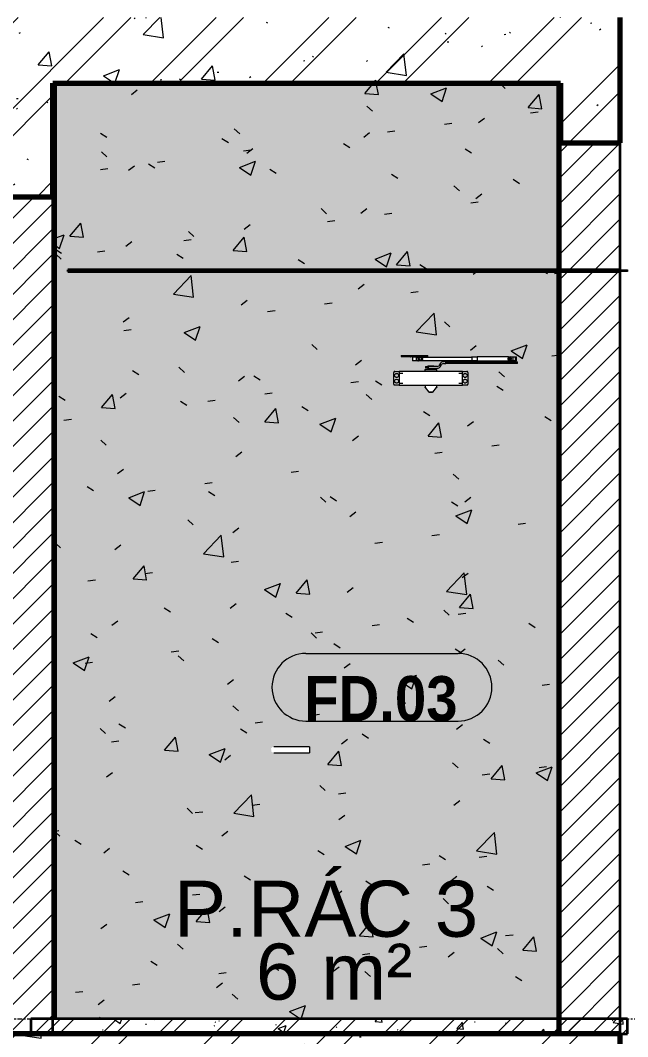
# Model space of a CAD drawing. Header units: millimetres. Extents: x -54951 to -22308, y -6558 to 34550.
# Drawn here: x -53470 to -51437, y 8940 to 12340 of the extents above; entities that cross this region are included whole.
import ezdxf

# ---------------------------------------------------------------- set-up
doc = ezdxf.new("R2010")
doc.units = ezdxf.units.MM
doc.linetypes.add('Centre', pattern=[31.75, 6.35, -4.7625, 15.875, -4.7625])
for name, color, linetype, lineweight in [('A-AREA-IDEN', 2, 'Continuous', 9), ('A-CLNG', 13, 'Continuous', 18), ('A-CLNG-2', 7, 'Continuous', 35), ('A-CLNG-PATT', 13, 'Continuous', 18), ('A-DETL-GENF-1', 9, 'Continuous', 18), ('A-DETL-WIDE', 214, 'Continuous', 70), ('A-DOOR', 31, 'Continuous', 18), ('A-DOOR-IDEN', 31, 'Continuous', 9), ('A-FLOR-FNSH-1', 7, 'Continuous', 35), ('A-FLOR-LEVL-2', 51, 'Centre', 9), ('A-FLOR-PATT-3', 8, 'Continuous', 18), ('A-WALL-1', 7, 'Continuous', 35), ('A-WALL-PATT', 111, 'Continuous', 18)]:
    doc.layers.add(name, color=color, linetype=linetype, lineweight=lineweight)
doc.styles.add('Arial', font='arial.ttf', dxfattribs={"height": 187.5})
doc.styles.add('Arial_B', font='arialbd.ttf', dxfattribs={"width": 0.9, "height": 150})
pattern_1 = [(45, (-48685.12, 15725), (-42.4264, 42.4264), [])]
pattern_2 = [(45, (-48685.12, 15725), (-39.77476, 39.77476), [])]
pattern_3 = [(50, (-48685.1, 15725), (546.553, -47.817), [57.15, -628.65]), (355, (-48685.1, 15725), (-105.73, 573.17), [45.72, -502.92]), (100.451, (-48639.57, 15721), (440.828, 525.35), [48.57, -534.27]), (46.184, (-48685.1, 15877.4), (813.237, -126.13), [85.725, -942.975]), (96.636, (-48617.35, 15866.9), (712.21, 742.28), [72.855, -801.405]), (351.184, (-48685.1, 15877.4), (712.215, 742.28), [68.58, -754.38]), (21, (-48608.9, 15839.3), (454.843, -306.796), [57.15, -628.65]), (326, (-48608.9, 15839.3), (185.406, 552.564), [45.72, -502.92]), (71.451, (-48571, 15813.73), (640.25, 245.764), [48.57, -534.27]), (37.5, (-48685.12, 15725), (9.2664, 253.665), [5.029, -491.795, 5.029, -505.511, -504.825]), (37.5, (-48685.12, 15725), (9.2664, 253.665), [-1007.364, 5.029, -499.796]), (7.5, (-48685.12, 15725), (200.4594, 300.541), [5.029, -286.055, 5.029, -480.365, -192.405]), (7.5, (-48685.12, 15725), (200.4594, 300.541), [-776.478, 5.029, -187.376]), (327.5, (-48855.04, 15725), (406.773, -17.1864), [5.029, -185.471, 5.029, -589.331, -788.67]), (327.5, (-48855.04, 15725), (406.773, -17.1864), [-784.86, 5.03, -783.64]), (317.5, (-48931.24, 15725), (444.388, 76.28), [5.029, -242.621, 5.029, -389.687, -560.07]), (317.5, (-48931.24, 15725), (444.388, 76.28), [-642.366, 5.03, -555.04]), (45, (-48685.12, 15725), (-188.585, 188.585), []), (45, (-48685.12, 16010.75), (-188.585, 188.585), [])]

# ---------------------------------------------------------------- blocks, each defined once
blk = doc.blocks.new('FD_02 - FD_03 - FD_03-KY THUAT-900x2200mm-V4-TKCS_THANG MÁY TM3 - MẶT CẮT')
at = {"layer": 'A-DOOR'}
for p, q in [((-52156.8, 11220.3), (-52156.8, 11218.5)), ((-52150.8, 11220.3), (-52150.8, 11220.3)), ((-52150.8, 11220.3), (-52150.8, 11220.3)), ((-52144.8, 11218.5), (-52144.8, 11220.3)), ((-52195.8, 11218.5), (-52195.8, 11215.5)), ((-52195.8, 11218.5), (-52195.3, 11218.5)), ((-52195.8, 11215.5), (-52195.3, 11215.5)), ((-52195.3, 11218.5), (-52176.1, 11218.5)), ((-52195.3, 11215.5), (-52176.1, 11215.5)), ((-52176.1, 11218.5), (-52175.8, 11218.5)), ((-52176.1, 11215.5), (-52175.8, 11215.5)), ((-52175.7, 11218.5), (-52170.5, 11218.5)), ((-52175.7, 11215.5), (-52170.5, 11215.5)), ((-52170.5, 11218.5), (-52169.4, 11218.5)), ((-52170.5, 11215.5), (-52169.4, 11215.5)), ((-52169.4, 11218.5), (-52152.9, 11218.5)), ((-52169.4, 11215.5), (-52152.9, 11215.5)), ((-52165.8, 11215.5), (-52165.8, 11214.5)), ((-52163.8, 11214.5), (-52165.8, 11214.5)), ((-52165.8, 11214.5), (-52163.8, 11214.5)), ((-52157, 11214.5), (-52163.8, 11214.5)), ((-52157.3, 11214.5), (-52157.3, 11200.5)), ((-52157.2, 11214.5), (-52157, 11214.5)), ((-52157, 11200.5), (-52157.3, 11200.5)), ((-52157, 11214.5), (-52145.5, 11214.5)), ((-52145.5, 11200.5), (-52157, 11200.5)), ((-52155.8, 11215.5), (-52155.8, 11214.5)), ((-52152.9, 11218.5), (-52148.6, 11218.5)), ((-52152.9, 11215.5), (-52148.6, 11215.5)), ((-52148.6, 11218.5), (-52132.1, 11218.5)), ((-52148.6, 11215.5), (-52132.1, 11215.5)), ((-52145.8, 11214.5), (-52145.8, 11215.5)), ((-52145.5, 11214.5), (-52139.8, 11214.5)), ((-52145.5, 11214.5), (-52145.5, 11200.5)), ((-52139.8, 11200.5), (-52145.5, 11200.5)), ((-51958.8, 11212.5), (-52145.2, 11212.5)), ((-52145.2, 11202.5), (-51958.8, 11202.5)), ((-52144.3, 11200.5), (-52144.3, 11214.5)), ((-52137.8, 11214.5), (-52139.8, 11214.5)), ((-52135.8, 11214.5), (-52137.8, 11214.5)), ((-52137.8, 11214.5), (-52135.8, 11214.5)), ((-52135.8, 11214.5), (-52135.8, 11215.5)), ((-52133.6, 11211.5), (-52126.7, 11211.5)), ((-52126.7, 11203.5), (-52133.6, 11203.5)), ((-52132.1, 11218.5), (-52131, 11218.5)), ((-52132.1, 11215.5), (-52131, 11215.5)), ((-52131, 11218.5), (-52125.8, 11218.5)), ((-52131, 11215.5), (-52125.8, 11215.5)), ((-52126.7, 11203.5), (-52126.7, 11211.5)), ((-52125.7, 11218.5), (-52125.4, 11218.5)), ((-52125.7, 11215.5), (-52125.4, 11215.5)), ((-52125.4, 11218.5), (-52106.2, 11218.5)), ((-52125.4, 11215.5), (-52106.2, 11215.5)), ((-52106.2, 11218.5), (-52105.8, 11218.5)), ((-52106.2, 11215.5), (-52105.8, 11215.5)), ((-52105.8, 11215.5), (-52105.8, 11218.5)), ((-52064, 11192.9), (-52069.8, 11184.6)), ((-52064.9, 11181.1), (-52059.1, 11189.4)), ((-52054.2, 11198), (-52054.2, 11198)), ((-52045.8, 11198), (-52054.2, 11198)), ((-52054.2, 11192), (-52045.8, 11192)), ((-52045.8, 11192), (-52045.8, 11198)), ((-52045.8, 11198), (-51810.3, 11198)), ((-51810.3, 11192), (-52045.8, 11192)), ((-51941.4, 11213.5), (-51958.8, 11213.5)), ((-51958.8, 11201.5), (-51941.4, 11201.5)), ((-51836.7, 11214.5), (-51941.4, 11214.5)), ((-51941.4, 11200.5), (-51836.7, 11200.5)), ((-51836.1, 11214), (-51835.9, 11214)), ((-51835.9, 11201), (-51836.1, 11201)), ((-51835.9, 11214), (-51829, 11214)), ((-51835.9, 11214), (-51835.9, 11201)), ((-51835.9, 11201.4), (-51835.9, 11213.6)), ((-51835.9, 11213.6), (-51835.9, 11201.4)), ((-51829, 11201), (-51835.9, 11201)), ((-51829, 11214), (-51821.9, 11214)), ((-51821.9, 11201), (-51829, 11201)), ((-51823.3, 11201), (-51823.3, 11198)), ((-51822.1, 11201.2), (-51822.1, 11198)), ((-51821.9, 11214), (-51809.8, 11214)), ((-51821.9, 11214), (-51821.9, 11201)), ((-51809.8, 11201), (-51821.9, 11201)), ((-51813.5, 11198), (-51813.5, 11201)), ((-51812.3, 11198), (-51812.3, 11214)), ((-51810.3, 11198), (-51805.8, 11198)), ((-51810.3, 11198), (-51810.3, 11192)), ((-51805.8, 11192), (-51810.3, 11192)), ((-51809.8, 11201), (-51809.8, 11214)), ((-51805.8, 11192), (-51805.8, 11198)), ((-52220.1, 11123), (-52220.1, 11162)), ((-52217.1, 11165), (-52204.9, 11165)), ((-52204.9, 11165), (-52202.2, 11165)), ((-51990.1, 11165), (-52202.1, 11165)), ((-52202.1, 11165), (-52202.1, 11164.7)), ((-52202.1, 11164.7), (-52202.1, 11156.1)), ((-52190.1, 11159), (-52202.1, 11159)), ((-52202.1, 11156.1), (-52202.1, 11154.3)), ((-52202.1, 11154.3), (-52202.1, 11130.7)), ((-52115.7, 11172), (-52115.7, 11165)), ((-52115.7, 11172), (-52115, 11172)), ((-52115, 11172), (-52076.6, 11172)), ((-52113.6, 11182), (-52113.6, 11176)), ((-52113.6, 11182), (-52105.1, 11182)), ((-52105.1, 11176), (-52113.6, 11176)), ((-52106.2, 11184), (-52098.8, 11184)), ((-52106.2, 11184), (-52106.2, 11182)), ((-52106.2, 11176), (-52106.2, 11174)), ((-52102.5, 11174), (-52106.2, 11174)), ((-52074.7, 11182), (-52105.1, 11182)), ((-52105.1, 11182), (-52105.1, 11176)), ((-52105.1, 11176), (-52074.7, 11176)), ((-52105.1, 11174), (-52105.1, 11172)), ((-52098.8, 11174), (-52102.5, 11174)), ((-52098.8, 11184), (-52088.8, 11184)), ((-52098.8, 11184), (-52098.8, 11182)), ((-52098.8, 11176), (-52098.8, 11174)), ((-52093.8, 11174), (-52098.8, 11174)), ((-52088.8, 11174), (-52093.8, 11174)), ((-52088.8, 11184), (-52086.1, 11184)), ((-52088.8, 11184), (-52088.8, 11182)), ((-52088.8, 11176), (-52088.8, 11174)), ((-52087.4, 11174), (-52088.8, 11174)), ((-52087.4, 11174), (-52088.3, 11174)), ((-52088.3, 11174), (-52087.4, 11174)), ((-52086.1, 11174), (-52087.4, 11174)), ((-52087.1, 11172), (-52087.1, 11174)), ((-52086.1, 11182), (-52086.1, 11184)), ((-52086.1, 11174), (-52086.1, 11176)), ((-52076.6, 11165), (-52076.6, 11172)), ((-51990.1, 11159), (-52002.1, 11159)), ((-51990.1, 11164.7), (-51990.1, 11165)), ((-51990.1, 11156.1), (-51990.1, 11164.7)), ((-51990.1, 11154.3), (-51990.1, 11156.1)), ((-51990.1, 11130.7), (-51990.1, 11154.3)), ((-51990, 11165), (-51987.4, 11165)), ((-51987.4, 11165), (-51975.1, 11165)), ((-51972.1, 11162), (-51972.1, 11123)), ((-52204.9, 11120), (-52217.1, 11120)), ((-52202.2, 11120), (-52204.9, 11120)), ((-52202.1, 11130.7), (-52202.1, 11128.9)), ((-52202.1, 11128.9), (-52202.1, 11120.3)), ((-52202.1, 11126), (-52190.1, 11126)), ((-52202.1, 11120.3), (-52202.1, 11120)), ((-52202.1, 11120), (-51990.1, 11120)), ((-52115.6, 11120), (-52115.6, 11112.4)), ((-52076.6, 11112.4), (-52076.6, 11120)), ((-52002.1, 11126), (-51990.1, 11126)), ((-51990.1, 11128.9), (-51990.1, 11130.7)), ((-51990.1, 11120.3), (-51990.1, 11128.9)), ((-51990.1, 11120), (-51990.1, 11120.3)), ((-51987.4, 11120), (-51990, 11120)), ((-51975.1, 11120), (-51987.4, 11120)), ((-52115.4, 11111.7), (-52102.4, 11096.3)), ((-52096.1, 11096), (-52096.1, 11096)), ((-52096.1, 11096), (-52096.1, 11096)), ((-52089.9, 11096.3), (-52076.9, 11111.7)), ((-52501.9, 9910), (-52606.9, 9910)), ((-52501.9, 9910), (-52501.9, 9900)), ((-52501.9, 9900), (-52501.9, 9890)), ((-52606.9, 9890), (-52501.9, 9890))]:
    blk.add_line(p, q, dxfattribs=at)
at = {"layer": 'A-DOOR', "flags": 128}
for points in [[(-52126.7, 11211.5), (-52125.7, 11211), (-52124.9, 11210.4), (-52124.3, 11209.7), (-52123.8, 11209), (-52123.5, 11208.3), (-52123.4, 11207.5)], [(-52123.4, 11207.5), (-52123.5, 11206.7), (-52123.8, 11206), (-52124.3, 11205.3), (-52124.9, 11204.6), (-52125.7, 11204), (-52126.7, 11203.5)], [(-52217.1, 11165), (-52217.8, 11164.9), (-52218.4, 11164.7), (-52219, 11164.3), (-52219.5, 11163.9), (-52219.8, 11163.3), (-52220.1, 11162.7), (-52220.1, 11162)], [(-51972.1, 11162), (-51972.2, 11162.7), (-51972.4, 11163.3), (-51972.8, 11163.9), (-51973.3, 11164.3), (-51973.8, 11164.7), (-51974.5, 11164.9), (-51975.1, 11165)], [(-52220.1, 11123), (-52220.1, 11122.3), (-52219.8, 11121.7), (-52219.5, 11121.1), (-52219, 11120.7), (-52218.4, 11120.3), (-52217.8, 11120.1), (-52217.1, 11120)], [(-51975.1, 11120), (-51974.5, 11120.1), (-51973.8, 11120.3), (-51973.3, 11120.7), (-51972.8, 11121.1), (-51972.4, 11121.7), (-51972.2, 11122.3), (-51972.1, 11123)], [(-52115.4, 11111.7), (-52115.4, 11111.7), (-52115.4, 11111.8), (-52115.4, 11111.8), (-52115.5, 11111.8), (-52115.5, 11111.9), (-52115.5, 11111.9), (-52115.5, 11112), (-52115.5, 11112), (-52115.6, 11112), (-52115.6, 11112.1), (-52115.6, 11112.1), (-52115.6, 11112.2), (-52115.6, 11112.2), (-52115.6, 11112.3), (-52115.6, 11112.3), (-52115.6, 11112.3), (-52115.6, 11112.4), (-52115.6, 11112.4)], [(-52101.7, 11096), (-52101.7, 11096), (-52101.8, 11096), (-52101.8, 11096), (-52101.8, 11096), (-52101.9, 11096), (-52101.9, 11096), (-52102, 11096), (-52102, 11096), (-52102, 11096.1), (-52102.1, 11096.1), (-52102.1, 11096.1), (-52102.1, 11096.1), (-52102.2, 11096.1), (-52102.2, 11096.1), (-52102.2, 11096.2), (-52102.2, 11096.2), (-52102.3, 11096.2), (-52102.3, 11096.2), (-52102.3, 11096.3), (-52102.4, 11096.3), (-52102.4, 11096.3), (-52102.4, 11096.3)], [(-52096.1, 11096), (-52096.3, 11096), (-52096.6, 11096), (-52096.8, 11096), (-52097, 11096), (-52097.2, 11096), (-52097.5, 11096), (-52097.7, 11096), (-52097.9, 11096), (-52098.1, 11096), (-52098.3, 11096), (-52098.5, 11096), (-52098.7, 11096), (-52098.9, 11096), (-52099.1, 11096), (-52099.3, 11096), (-52099.5, 11096), (-52099.6, 11096), (-52099.8, 11096), (-52100, 11096), (-52100.1, 11096), (-52100.3, 11096), (-52100.4, 11096), (-52100.6, 11096), (-52100.7, 11096), (-52100.8, 11096), (-52100.9, 11096), (-52101, 11096), (-52101.1, 11096), (-52101.2, 11096), (-52101.3, 11096), (-52101.4, 11096), (-52101.5, 11096), (-52101.5, 11096), (-52101.6, 11096), (-52101.6, 11096), (-52101.7, 11096), (-52101.7, 11096), (-52101.7, 11096), (-52101.7, 11096)], [(-52101.7, 11096), (-52101.7, 11096), (-52101.7, 11096), (-52101.7, 11096), (-52101.6, 11096), (-52101.6, 11096), (-52101.5, 11096), (-52101.5, 11096), (-52101.4, 11096), (-52101.3, 11096), (-52101.3, 11096), (-52101.2, 11096), (-52101.1, 11096), (-52101, 11096), (-52100.8, 11096), (-52100.7, 11096), (-52100.6, 11096), (-52100.5, 11096), (-52100.3, 11096), (-52100.2, 11096), (-52100, 11096), (-52099.8, 11096), (-52099.7, 11096), (-52099.5, 11096), (-52099.3, 11096), (-52099.1, 11096), (-52098.9, 11096), (-52098.8, 11096), (-52098.6, 11096), (-52098.4, 11096), (-52098.1, 11096), (-52097.9, 11096), (-52097.7, 11096), (-52097.5, 11096), (-52097.3, 11096), (-52097.1, 11096), (-52096.9, 11096), (-52096.6, 11096), (-52096.4, 11096), (-52096.2, 11096), (-52096.1, 11096)], [(-52096.1, 11096), (-52095.9, 11096), (-52095.7, 11096), (-52095.5, 11096), (-52095.2, 11096), (-52095, 11096), (-52094.8, 11096), (-52094.6, 11096), (-52094.4, 11096), (-52094.2, 11096), (-52094, 11096), (-52093.8, 11096), (-52093.6, 11096), (-52093.4, 11096), (-52093.2, 11096), (-52093, 11096), (-52092.8, 11096), (-52092.6, 11096), (-52092.5, 11096), (-52092.3, 11096), (-52092.1, 11096), (-52092, 11096), (-52091.8, 11096), (-52091.7, 11096), (-52091.6, 11096), (-52091.4, 11096), (-52091.3, 11096), (-52091.2, 11096), (-52091.1, 11096), (-52091, 11096), (-52090.9, 11096), (-52090.9, 11096), (-52090.8, 11096), (-52090.7, 11096), (-52090.7, 11096), (-52090.6, 11096), (-52090.6, 11096), (-52090.6, 11096), (-52090.6, 11096), (-52090.6, 11096)], [(-52090.6, 11096), (-52090.6, 11096), (-52090.6, 11096), (-52090.6, 11096), (-52090.6, 11096), (-52090.7, 11096), (-52090.7, 11096), (-52090.8, 11096), (-52090.8, 11096), (-52090.9, 11096), (-52091, 11096), (-52091.1, 11096), (-52091.2, 11096), (-52091.3, 11096), (-52091.4, 11096), (-52091.5, 11096), (-52091.7, 11096), (-52091.8, 11096), (-52091.9, 11096), (-52092.1, 11096), (-52092.2, 11096), (-52092.4, 11096), (-52092.6, 11096), (-52092.7, 11096), (-52092.9, 11096), (-52093.1, 11096), (-52093.3, 11096), (-52093.5, 11096), (-52093.7, 11096), (-52093.9, 11096), (-52094.1, 11096), (-52094.3, 11096), (-52094.5, 11096), (-52094.7, 11096), (-52095, 11096), (-52095.2, 11096), (-52095.4, 11096), (-52095.6, 11096), (-52095.8, 11096), (-52096.1, 11096), (-52096.1, 11096)], [(-52089.9, 11096.3), (-52089.9, 11096.3), (-52089.9, 11096.3), (-52089.9, 11096.2), (-52090, 11096.2), (-52090, 11096.2), (-52090, 11096.2), (-52090, 11096.2), (-52090.1, 11096.1), (-52090.1, 11096.1), (-52090.1, 11096.1), (-52090.2, 11096.1), (-52090.2, 11096.1), (-52090.2, 11096.1), (-52090.3, 11096), (-52090.3, 11096), (-52090.3, 11096), (-52090.4, 11096), (-52090.4, 11096), (-52090.5, 11096), (-52090.5, 11096), (-52090.5, 11096), (-52090.6, 11096)], [(-52076.6, 11112.4), (-52076.6, 11112.4), (-52076.6, 11112.3), (-52076.6, 11112.3), (-52076.6, 11112.2), (-52076.6, 11112.2), (-52076.7, 11112.1), (-52076.7, 11112.1), (-52076.7, 11112.1), (-52076.7, 11112), (-52076.7, 11112), (-52076.7, 11111.9), (-52076.8, 11111.9), (-52076.8, 11111.9), (-52076.8, 11111.8), (-52076.8, 11111.8), (-52076.8, 11111.7), (-52076.9, 11111.7), (-52076.9, 11111.7)], [(-52606.9, 9910), (-52607.5, 9910), (-52608.1, 9910), (-52608.7, 9910), (-52609.3, 9910), (-52609.9, 9910), (-52610.5, 9910), (-52611.1, 9910), (-52611.7, 9910), (-52612.2, 9910), (-52612.8, 9910), (-52613.3, 9910), (-52613.9, 9910), (-52614.4, 9910), (-52614.9, 9910), (-52615.4, 9910), (-52615.9, 9910), (-52616.4, 9910), (-52616.8, 9910), (-52617.3, 9910), (-52617.7, 9910), (-52618.1, 9910), (-52618.5, 9910), (-52618.9, 9910), (-52619.2, 9910), (-52619.6, 9910), (-52619.9, 9910), (-52620.2, 9910), (-52620.4, 9910), (-52620.7, 9910), (-52620.9, 9910), (-52621.1, 9910), (-52621.3, 9910), (-52621.5, 9910), (-52621.6, 9910), (-52621.7, 9910), (-52621.8, 9910), (-52621.9, 9910), (-52621.9, 9910), (-52621.9, 9910)], [(-52621.9, 9890), (-52621.9, 9890), (-52621.9, 9890), (-52621.8, 9890), (-52621.7, 9890), (-52621.6, 9890), (-52621.5, 9890), (-52621.4, 9890), (-52621.2, 9890), (-52621, 9890), (-52620.8, 9890), (-52620.5, 9890), (-52620.2, 9890), (-52620, 9890), (-52619.6, 9890), (-52619.3, 9890), (-52619, 9890), (-52618.6, 9890), (-52618.2, 9890), (-52617.8, 9890), (-52617.4, 9890), (-52616.9, 9890), (-52616.5, 9890), (-52616, 9890), (-52615.5, 9890), (-52615, 9890), (-52614.5, 9890), (-52614, 9890), (-52613.5, 9890), (-52612.9, 9890), (-52612.4, 9890), (-52611.8, 9890), (-52611.2, 9890), (-52610.7, 9890), (-52610.1, 9890), (-52609.5, 9890), (-52608.9, 9890), (-52608.3, 9890), (-52607.7, 9890), (-52607.1, 9890), (-52606.9, 9890)]]:
    blk.add_lwpolyline(points, dxfattribs=at)
at = {"layer": 'A-DOOR'}
for centre, major_axis, ratio, start_param, end_param in [((-52137.6, 11207.5), (0, 2.5), 0.965835, 4.712389, 7.853982), ((-52137.6, 11207.5), (0, 2.5), 0.965835, 1.570796, 4.712389), ((-52139.8, 11207.5), (0, 7), 0.965835, 4.712389, 6.283185), ((-52139.8, 11207.5), (0, 7), 0.965835, 3.141593, 4.712389), ((-52138.1, 11207.5), (0, 2.5), 0.965835, 0.261799, 0.523599), ((-52138.1, 11207.5), (0, 2.5), 0.965835, 0.261799, 0.523599), ((-52138.1, 11207.5), (0, 2.5), 0.965835, 2.617994, 2.879793), ((-52138.1, 11207.5), (0, 2.5), 0.965835, 2.617994, 2.879793), ((-52140.2, 11207.5), (0, 2.5), 0.965835, 4.712389, 5.759587), ((-52140.2, 11207.5), (0, 2.5), 0.965835, 3.665191, 4.712389), ((-52139.7, 11207.5), (0, 2.5), 0.965835, 4.712389, 5.759587), ((-52139.7, 11207.5), (0, 2.5), 0.965835, 4.712389, 5.759587), ((-52139.7, 11207.5), (0, 2.5), 0.965835, 3.665191, 4.712389), ((-52139.7, 11207.5), (0, 2.5), 0.965835, 3.665191, 4.712389), ((-52138.1, 11207.5), (0, 2.5), 0.965835, 4.712389, 6.283185), ((-52138.1, 11207.5), (0, 2.5), 0.965835, 4.712389, 6.283185), ((-52138.1, 11207.5), (0, 2.5), 0.965835, 3.141593, 4.712389), ((-52138.1, 11207.5), (0, 2.5), 0.965835, 3.141593, 4.712389), ((-52054.2, 11186), (0, 12), 1, 0, 0.959931), ((-52054.2, 11186), (0, 6), 1, 0, 0.959931), ((-51958.8, 11207.5), (0, 6), 0.259156, 4.712389, 6.806784), ((-51958.8, 11207.5), (0, 6), 0.259156, 2.617994, 4.712389), ((-51958.8, 11207.5), (0, 5), 0.259156, 4.712389, 6.283185), ((-51958.8, 11207.5), (0, 5), 0.259156, 3.141593, 4.712389), ((-51941.4, 11207.5), (0, 7), 0.259156, 4.712389, 6.806784), ((-51941.4, 11207.5), (0, 7), 0.259156, 2.617994, 4.712389), ((-51941.4, 11207.5), (0, 6), 0.259156, 4.712389, 6.283185), ((-51941.4, 11207.5), (0, 6), 0.259156, 3.141593, 4.712389), ((-51836.7, 11207.5), (0, 7), 0.259156, 5.776005, 6.283185), ((-51836.7, 11207.5), (0, 7), 0.259156, 3.141593, 3.648773), ((-51827.7, 11207.5), (0, 6.79), 0.965835, 0.291061, 1.570796), ((-51827.7, 11207.5), (0, 6.79), 0.965835, 1.570796, 2.850532), ((-51827.2, 11207.5), (0, 6.79), 0.965835, 0.291061, 1.570796), ((-51827.2, 11207.5), (0, 6.79), 0.965835, 1.570796, 2.850532), ((-51828.3, 11207.5), (0, 2.5), 0.965835, 1.308997, 1.570796), ((-51828.4, 11207.5), (0, 2.5), 0.965835, 1.308997, 1.570796), ((-51828.3, 11207.5), (0, 2.5), 0.965835, 1.570796, 1.832596), ((-51828.4, 11207.5), (0, 2.5), 0.965835, 1.570796, 1.832596), ((-51827.8, 11207.5), (0, 2.5), 0.965835, 4.712389, 7.853982), ((-51827.8, 11207.5), (0, 2.5), 0.965835, 1.570796, 4.712389), ((-51830.7, 11207.5), (0, 2.5), 0.965835, 4.712389, 5.759587), ((-51830.7, 11207.5), (0, 2.5), 0.965835, 3.665191, 4.712389), ((-51830.2, 11207.5), (0, 2.5), 0.965835, 4.712389, 5.759587), ((-51830.1, 11207.5), (0, 2.5), 0.965835, 4.712389, 5.759587), ((-51830.2, 11207.5), (0, 2.5), 0.965835, 3.665191, 4.712389), ((-51830.1, 11207.5), (0, 2.5), 0.965835, 3.665191, 4.712389), ((-51828.4, 11207.5), (0, 2.5), 0.965835, 4.712389, 6.283185), ((-51828.4, 11207.5), (0, 2.5), 0.965835, 3.141593, 4.712389), ((-51828.3, 11207.5), (0, 2.5), 0.965835, 4.712389, 6.283185), ((-51828.3, 11207.5), (0, 2.5), 0.965835, 3.141593, 4.712389), ((-52074.7, 11188), (0, 6), 1, 3.141593, 4.101524), ((-52074.7, 11188), (0, 12), 1, 3.141593, 4.101524)]:
    blk.add_ellipse(centre, major_axis=major_axis, ratio=ratio, start_param=start_param, end_param=end_param, dxfattribs=at)
for points, knots in [([(-51837, 11207.5), (-51837, 11207.8), (-51836.9, 11208.2), (-51836.9, 11208.7), (-51836.9, 11209), (-51836.8, 11209.4), (-51836.7, 11209.8), (-51836.7, 11210), (-51836.6, 11210.3), (-51836.6, 11210.4), (-51836.5, 11210.6), (-51836.5, 11210.8), (-51836.4, 11211.1), (-51836.3, 11211.3), (-51836.3, 11211.5), (-51836.2, 11211.7), (-51836.2, 11211.8), (-51836.1, 11212), (-51836.1, 11212.3), (-51836, 11212.5), (-51835.9, 11212.8), (-51835.9, 11213.2), (-51835.9, 11213.5), (-51835.9, 11213.6)], [0, 0, 0, 0, 0.1, 0.15, 0.2, 0.25, 0.3, 0.35, 0.375, 0.4, 0.425, 0.45, 0.5, 0.55, 0.575, 0.6, 0.625, 0.65, 0.7, 0.75, 0.8, 0.9, 1, 1, 1, 1]), ([(-51835.9, 11201.4), (-51835.9, 11201.5), (-51835.9, 11201.8), (-51835.9, 11202.2), (-51836, 11202.5), (-51836.1, 11202.7), (-51836.1, 11203), (-51836.2, 11203.2), (-51836.2, 11203.3), (-51836.3, 11203.5), (-51836.3, 11203.7), (-51836.4, 11203.9), (-51836.5, 11204.2), (-51836.5, 11204.4), (-51836.6, 11204.6), (-51836.6, 11204.7), (-51836.7, 11205), (-51836.7, 11205.2), (-51836.8, 11205.6), (-51836.9, 11206), (-51836.9, 11206.3), (-51836.9, 11206.8), (-51837, 11207.2), (-51837, 11207.5)], [0, 0, 0, 0, 0.1, 0.2, 0.25, 0.3, 0.35, 0.375, 0.4, 0.425, 0.45, 0.5, 0.55, 0.575, 0.6, 0.625, 0.65, 0.7, 0.75, 0.8, 0.85, 0.9, 1, 1, 1, 1]), ([(-52217.5, 11152), (-52217.5, 11153.2), (-52217, 11155), (-52215.5, 11156.9), (-52214, 11157.9), (-52212.3, 11158.5), (-52210.5, 11158.7), (-52208.8, 11158.4), (-52207.1, 11157.6), (-52205.8, 11156.4), (-52205.1, 11155.4), (-52204.9, 11154.9)], [0, 0, 0, 0, 0.2, 0.3, 0.4, 0.5, 0.6, 0.7, 0.8, 0.9, 1, 1, 1, 1]), ([(-51987.4, 11154.9), (-51986.9, 11156), (-51985.7, 11157.3), (-51983.5, 11158.4), (-51981.7, 11158.7), (-51979.9, 11158.5), (-51978.2, 11157.9), (-51976.8, 11156.9), (-51975.6, 11155.5), (-51974.9, 11153.8), (-51974.8, 11152.6), (-51974.8, 11152)], [0, 0, 0, 0, 0.2, 0.3, 0.4, 0.5, 0.6, 0.7, 0.8, 0.9, 1, 1, 1, 1]), ([(-52204.9, 11149.1), (-52205.4, 11148), (-52206.6, 11146.7), (-52208.8, 11145.6), (-52210.5, 11145.3), (-52212.3, 11145.5), (-52214, 11146.1), (-52215.5, 11147.1), (-52216.6, 11148.5), (-52217.3, 11150.2), (-52217.5, 11151.4), (-52217.5, 11152)], [0, 0, 0, 0, 0.2, 0.3, 0.4, 0.5, 0.6, 0.7, 0.8, 0.9, 1, 1, 1, 1]), ([(-52217.5, 11133), (-52217.5, 11134.2), (-52217, 11136), (-52215.5, 11137.9), (-52214, 11138.9), (-52212.3, 11139.5), (-52210.5, 11139.7), (-52208.8, 11139.4), (-52207.1, 11138.6), (-52205.8, 11137.4), (-52205.1, 11136.4), (-52204.9, 11135.9)], [0, 0, 0, 0, 0.2, 0.3, 0.4, 0.5, 0.6, 0.7, 0.8, 0.9, 1, 1, 1, 1]), ([(-52204.9, 11130.1), (-52205.4, 11129), (-52206.6, 11127.7), (-52208.8, 11126.6), (-52210.5, 11126.3), (-52212.3, 11126.5), (-52214, 11127.1), (-52215.5, 11128.1), (-52216.6, 11129.5), (-52217.3, 11131.2), (-52217.5, 11132.4), (-52217.5, 11133)], [0, 0, 0, 0, 0.2, 0.3, 0.4, 0.5, 0.6, 0.7, 0.8, 0.9, 1, 1, 1, 1]), ([(-51974.8, 11152), (-51974.8, 11150.8), (-51975.3, 11149), (-51976.8, 11147.1), (-51978.2, 11146.1), (-51979.9, 11145.5), (-51981.7, 11145.3), (-51983.5, 11145.6), (-51985.1, 11146.4), (-51986.5, 11147.6), (-51987.1, 11148.6), (-51987.4, 11149.1)], [0, 0, 0, 0, 0.2, 0.3, 0.4, 0.5, 0.6, 0.7, 0.8, 0.9, 1, 1, 1, 1]), ([(-51987.4, 11135.9), (-51986.9, 11137), (-51985.7, 11138.3), (-51983.5, 11139.4), (-51981.7, 11139.7), (-51979.9, 11139.5), (-51978.2, 11138.9), (-51976.8, 11137.9), (-51975.6, 11136.5), (-51974.9, 11134.8), (-51974.8, 11133.6), (-51974.8, 11133)], [0, 0, 0, 0, 0.2, 0.3, 0.4, 0.5, 0.6, 0.7, 0.8, 0.9, 1, 1, 1, 1]), ([(-51974.8, 11133), (-51974.8, 11131.8), (-51975.3, 11130), (-51976.8, 11128.1), (-51978.2, 11127.1), (-51979.9, 11126.5), (-51981.7, 11126.3), (-51983.5, 11126.6), (-51985.1, 11127.4), (-51986.5, 11128.6), (-51987.1, 11129.6), (-51987.4, 11130.1)], [0, 0, 0, 0, 0.2, 0.3, 0.4, 0.5, 0.6, 0.7, 0.8, 0.9, 1, 1, 1, 1])]:
    blk.add_open_spline(points, degree=3, knots=knots, dxfattribs=at)
for points in [[(-52204.9, 11154.9), (-52204.6, 11154.4), (-52204.3, 11153.5), (-52204.2, 11152.5), (-52204.2, 11152)], [(-51988.1, 11152), (-51988.1, 11152.5), (-51988, 11153.5), (-51987.6, 11154.4), (-51987.4, 11154.9)], [(-52204.2, 11152), (-52204.2, 11151.5), (-52204.3, 11150.5), (-52204.6, 11149.6), (-52204.9, 11149.1)], [(-52204.9, 11135.9), (-52204.6, 11135.4), (-52204.3, 11134.5), (-52204.2, 11133.5), (-52204.2, 11133)], [(-52204.2, 11133), (-52204.2, 11132.5), (-52204.3, 11131.5), (-52204.6, 11130.6), (-52204.9, 11130.1)], [(-51987.4, 11149.1), (-51987.6, 11149.6), (-51988, 11150.5), (-51988.1, 11151.5), (-51988.1, 11152)], [(-51988.1, 11133), (-51988.1, 11133.5), (-51988, 11134.5), (-51987.6, 11135.4), (-51987.4, 11135.9)], [(-51987.4, 11130.1), (-51987.6, 11130.6), (-51988, 11131.5), (-51988.1, 11132.5), (-51988.1, 11133)]]:
    blk.add_open_spline(points, degree=3, dxfattribs=at)
blk = doc.blocks.new('STN_Door Tag - STN_Door Tag-1788670-TKCS_THANG MÁY TM3 - MẶT CẮT')
at = {"layer": 'A-DOOR-IDEN'}
for p, q in [((-46635.1, 30822.2), (-46125.1, 30822.2)), ((-46635.1, 30595.8), (-46125.1, 30595.8))]:
    blk.add_line(p, q, dxfattribs=at)
for centre, start, end in [((-46635.1, 30709), 90, 270), ((-46125.1, 30709), 270, 90)]:
    blk.add_arc(centre, 113.2, start, end, dxfattribs=at)

msp = doc.modelspace()

# ---------------------------------------------------------------- hatches: boundary and pattern name
at = {"layer": 'A-CLNG-PATT'}
h = msp.add_hatch(dxfattribs=at)
h.set_pattern_fill('FP_11', color=256, style=0, pattern_type=2)
h.set_pattern_definition([(0, (-48685.12, 15725), (609.6, 152.4), [25.146, -432.054, 25.146, -432.054, -2438.4]), (0, (-48685.12, 15725), (609.6, 152.4), [-914.4, 25.146, -889.254, 25.146, -432.054, -1066.8]), (0, (-48685.12, 15725), (609.6, 152.4), [-2286, 25.146, -279.654, 25.146, -736.854]), (120, (-48456.52, 15801.2), (-436.7823, 451.729), [25.146, -432.054, 25.146, -2870.454]), (120, (-48456.52, 15801.2), (-436.7823, 451.729), [-482.346, -432.054, 25.146, -889.254, -1524]), (120, (-48456.52, 15801.2), (-436.7823, 451.729), [-1828.8, 25.146, -432.054, 25.146, -1041.654]), (120, (-48456.52, 15801.2), (-436.7823, 451.729), [-2311.146, -279.654, 25.146, -736.854]), (240, (-48380.32, 16106), (-172.8177, -604.129), [25.146, -432.054, 25.146, -432.054, -2438.4]), (240, (-48380.32, 16106), (-172.8177, -604.129), [-914.4, 25.146, -889.254, 25.146, -432.054, -1066.8]), (240, (-48380.32, 16106), (-172.8177, -604.129), [-2286, 25.146, -279.654, 25.146, -736.854])])
h.paths.add_polyline_path([(-52647.6, 11500), (-51461.9, 11500), (-51461.9, 11505), (-53311.9, 11505), (-53311.9, 11500), (-53296.8, 11500)])
at = {"layer": 'A-DETL-GENF-1'}
h = msp.add_hatch(dxfattribs=at)
h.set_pattern_fill('FP_3', color=256, style=0, pattern_type=2)
h.set_pattern_definition(pattern_3)
h.paths.add_polyline_path([(-44235.3, 11750), (-44235.3, 12150), (-43873.9, 12150), (-43873.9, 12350), (-49361.9, 12350), (-49361.9, 11930), (-49161.9, 11930), (-49161.9, 12160), (-45735.3, 12160), (-45735.3, 11950), (-45535.3, 11950), (-45535.3, 12150), (-44536.9, 12150), (-44536.9, 11750)])
h.paths.add_polyline_path([(-53801.9, 11750), (-53361.9, 11750), (-53361.9, 12130), (-51661.9, 12130), (-51661.9, 11930), (-51461.9, 11930), (-51461.9, 12350), (-53801.9, 12350), (-53801.9, 11795.6)])
h = msp.add_hatch(dxfattribs=at)
h.set_pattern_fill('FP_3', color=256, style=0, pattern_type=2)
h.set_pattern_definition(pattern_3)
h.paths.add_polyline_path([(-44235.3, 8350), (-44235.3, 8750), (-43873.9, 8750), (-43873.9, 8950), (-49361.9, 8950), (-49361.9, 8530), (-49161.9, 8530), (-49161.9, 8760), (-45735.3, 8760), (-45735.3, 8550), (-45535.3, 8550), (-45535.3, 8750), (-44536.9, 8750), (-44536.9, 8350)])
h.paths.add_polyline_path([(-53361.9, 8350), (-53361.9, 8730), (-51661.9, 8730), (-51661.9, 8530), (-51461.9, 8530), (-51461.9, 8950), (-53801.9, 8950), (-53801.9, 8350)])
at = {"layer": 'A-FLOR-PATT-3'}
h = msp.add_hatch(dxfattribs=at)
h.set_pattern_fill('FP_2', color=256, style=0, pattern_type=2)
h.set_pattern_definition([(50, (-48685.12, 15725), (273.276, -23.909), [28.575, -314.325]), (355, (-48685.12, 15725), (-52.865, 286.585), [22.86, -251.46]), (100.451, (-48662.35, 15723), (220.414, 262.6745), [24.285, -267.135]), (46.184, (-48685.12, 15801.2), (406.619, -63.065), [42.862, -471.487]), (96.636, (-48651.23, 15795.94), (356.104, 371.141), [36.428, -400.703]), (351.184, (-48685.1, 15801.2), (356.107, 371.138), [34.29, -377.19]), (21, (-48647.02, 15782.15), (227.421, -153.398), [28.575, -314.325]), (326, (-48647.02, 15782.15), (92.703, 276.282), [22.86, -251.46]), (71.451, (-48628.07, 15769.37), (320.1254, 122.8816), [24.285, -267.135]), (37.5, (-48685.12, 15725), (4.6325, 126.8326), [2.515, -245.897, 2.515, -252.755, -252.413]), (37.5, (-48685.12, 15725), (4.6325, 126.8326), [-503.682, 2.515, -249.898]), (7.5, (-48685.12, 15725), (100.2292, 150.2711), [2.515, -143.027, 2.515, -240.182, -96.203]), (7.5, (-48685.12, 15725), (100.2292, 150.2711), [-388.239, 2.515, -93.688]), (327.5, (-48770.08, 15725), (203.3868, -8.5935), [2.515, -92.735, 2.515, -294.665, -394.335]), (327.5, (-48770.08, 15725), (203.3868, -8.5935), [-392.43, 2.515, -391.82]), (317.5, (-48808.18, 15725), (222.1944, 38.14), [2.515, -121.31, 2.515, -194.843, -280.035]), (317.5, (-48808.18, 15725), (222.1944, 38.14), [-321.183, 2.515, -277.52]), (45, (-48685.12, 15725), (-94.2927, 94.2927), []), (45, (-48685.12, 15867.88), (-94.2927, 94.2927), [])])
h.paths.add_polyline_path([(-51998.4, 8950), (-51437.4, 8950), (-51437.4, 9000), (-53435.3, 9000), (-53435.3, 8950), (-52647.6, 8950)])
at = {"layer": 'A-WALL-PATT'}
h = msp.add_hatch(dxfattribs=at)
h.set_pattern_fill('FP_8', color=256, style=0, pattern_type=2)
h.set_pattern_definition(pattern_2)
h.paths.add_polyline_path([(-53351.9, 9000), (-53351.9, 12130), (-53361.9, 12130), (-53361.9, 9000)])
h.paths.add_polyline_path([(-53361.9, 12350), (-53351.9, 12350), (-53351.9, 12400), (-53361.9, 12400)])
h = msp.add_hatch(dxfattribs=at)
h.set_pattern_fill('FP_8', color=256, style=0, pattern_type=2)
h.set_pattern_definition(pattern_2)
h.paths.add_polyline_path([(-51661.9, 9000), (-51661.9, 12130), (-51671.9, 12130), (-51671.9, 9000)])
h.paths.add_polyline_path([(-51671.9, 12350), (-51661.9, 12350), (-51661.9, 12400), (-51671.9, 12400)])
h = msp.add_hatch(dxfattribs=at)
h.set_pattern_fill('FP_5', color=256, style=0, pattern_type=2)
h.set_pattern_definition([(50, (-48685.1, 15725), (546.553, -47.817), [57.15, -628.65]), (355, (-48685.1, 15725), (-105.73, 573.17), [45.72, -502.92]), (100.451, (-48639.57, 15721), (440.828, 525.35), [48.57, -534.27]), (46.184, (-48685.1, 15877.4), (813.237, -126.13), [85.725, -942.975]), (96.636, (-48617.35, 15866.9), (712.21, 742.28), [72.855, -801.405]), (351.184, (-48685.1, 15877.4), (712.215, 742.28), [68.58, -754.38]), (21, (-48608.9, 15839.3), (454.843, -306.796), [57.15, -628.65]), (326, (-48608.9, 15839.3), (185.406, 552.564), [45.72, -502.92]), (71.451, (-48571, 15813.73), (640.25, 245.764), [48.57, -534.27]), (37.5, (-48685.12, 15725), (9.2664, 253.665), [25.146, -471.678, 25.146, -485.394, -504.825]), (37.5, (-48685.12, 15725), (9.2664, 253.665), [-1007.364, 25.146, -479.68]), (7.5, (-48685.12, 15725), (200.459, 300.541), [25.146, -265.938, 25.146, -460.248, -192.405]), (7.5, (-48685.12, 15725), (200.459, 300.541), [-776.478, 25.146, -167.259]), (327.5, (-48855.04, 15725), (406.773, -17.1864), [25.146, -165.354, 25.146, -569.214, -788.67]), (327.5, (-48855.04, 15725), (406.773, -17.1864), [-784.86, 25.146, -763.524]), (317.5, (-48931.24, 15725), (444.388, 76.28), [25.146, -222.504, 25.146, -369.57, -560.07]), (317.5, (-48931.24, 15725), (444.388, 76.28), [-642.366, 25.146, -534.924])])
h.paths.add_polyline_path([(-53296.8, 9000), (-51671.9, 9000), (-51671.9, 11500), (-53311.9, 11500), (-53311.9, 11505), (-51671.9, 11505), (-51671.9, 12130), (-53351.9, 12130), (-53351.9, 9000)])
h.paths.add_polyline_path([(-52501.9, 9890), (-52608.8, 9890.3), (-52614.9, 9890.6), (-52618.5, 9890.3), (-52624.5, 9890.3), (-52629, 9892.9), (-52630.6, 9895), (-52630.7, 9904.2), (-52630.2, 9905.5), (-52626.9, 9908.7), (-52621.6, 9910), (-52613.1, 9908.9), (-52606.9, 9910), (-52501.9, 9909.7), (-52501.9, 9890.3)])
h.paths.add_polyline_path([(-52220.1, 11123), (-52216.7, 11132.8), (-52215.4, 11129.5), (-52213.1, 11127.8), (-52212.3, 11126.7), (-52212, 11127.5), (-52210.6, 11126.5), (-52210.4, 11127.4), (-52209.3, 11127.7), (-52208.8, 11127.9), (-52207.9, 11128.3), (-52207.7, 11128.5), (-52206, 11130.7), (-52205.6, 11134.2), (-52207.2, 11137), (-52207.7, 11137.5), (-52208, 11137.6), (-52209, 11138.2), (-52209.3, 11138.3), (-52210.5, 11139.5), (-52210.7, 11138.6), (-52212.3, 11139.3), (-52212.3, 11138.5), (-52215.4, 11136.5), (-52217.8, 11132.5), (-52219.1, 11127.2)])
h.paths.add_polyline_path([(-52204.2, 11152), (-52204.4, 11147.6), (-52204.2, 11150.5)])
h.paths.add_polyline_path([(-51972.1, 11162), (-51975.5, 11152.2), (-51976.8, 11155.5), (-51978.8, 11157.1), (-51979.9, 11158.3), (-51980.3, 11157.5), (-51981.7, 11158.5), (-51981.8, 11157.6), (-51983, 11157.3), (-51983.5, 11157.1), (-51984.3, 11156.7), (-51984.5, 11156.5), (-51986.3, 11154.3), (-51986.6, 11150.8), (-51985.1, 11148), (-51984.6, 11147.5), (-51984.3, 11147.4), (-51983.3, 11146.5), (-51983, 11146.7), (-51981.7, 11145.5), (-51981.5, 11146.4), (-51980, 11145.7), (-51979.9, 11146.5), (-51976.8, 11148.5), (-51974.4, 11152.5), (-51973.1, 11157.8)])
h.paths.add_polyline_path([(-52092.1, 11096.3), (-52102.2, 11097.1), (-52114.5, 11111.7), (-52115.6, 11112.4), (-52115.6, 11120), (-52217.4, 11120.3), (-52220.1, 11123), (-52220.1, 11162), (-52217.1, 11165), (-52115.7, 11165), (-52115, 11172), (-52102.5, 11172), (-52102.5, 11174), (-52106.2, 11174), (-52106.2, 11176), (-52113.6, 11176), (-52113, 11182), (-52106.2, 11182), (-52106.2, 11184), (-52086.1, 11184), (-52086.1, 11182), (-52071.9, 11182.7), (-52069.8, 11184.6), (-52062.1, 11195), (-52057, 11197.7), (-52054.2, 11198), (-51822.1, 11198), (-51822.7, 11201), (-51940.5, 11201.4), (-51939.6, 11206.2), (-51940.2, 11212.8), (-51940.1, 11214.5), (-51809.8, 11214), (-51810.3, 11201), (-51812.4, 11201), (-51812, 11198), (-51805.8, 11198), (-51806.6, 11192), (-52056.9, 11191.3), (-52059.1, 11189.4), (-52066.8, 11179), (-52072, 11176.3), (-52079.6, 11176), (-52086.3, 11175.6), (-52087.4, 11174), (-52088.8, 11176), (-52088.8, 11174), (-52089.8, 11174), (-52089.8, 11172), (-52076.6, 11172), (-52076.6, 11165), (-51974.9, 11164.7), (-51972.1, 11162), (-51972.1, 11123), (-51975.1, 11120), (-52076.6, 11120), (-52077.3, 11112.4), (-52076.9, 11111.7), (-52091.3, 11096.3)])
h.paths.add_polyline_path([(-51981.7, 11126.4), (-51981.5, 11127.4), (-51980, 11126.7), (-51979.9, 11127.5), (-51976.8, 11129.5), (-51976, 11129.7), (-51976.2, 11130.3), (-51975.5, 11133.2), (-51976.8, 11136.5), (-51978.8, 11138.1), (-51979.9, 11139.3), (-51980.3, 11138.5), (-51981.7, 11139.5), (-51981.8, 11138.6), (-51983, 11138.3), (-51983.5, 11138.1), (-51984.3, 11137.7), (-51984.9, 11137.2), (-51986.4, 11134.8), (-51986.6, 11131.8), (-51985, 11128.9), (-51984.6, 11128.5), (-51984.3, 11128.4), (-51983.3, 11127.8), (-51983, 11127.7), (-51981.7, 11126.7)])
h.paths.add_polyline_path([(-52210.6, 11145.4), (-52210.3, 11146.5), (-52209.2, 11146.5), (-52208.8, 11146.9), (-52207.9, 11147.3), (-52207.6, 11147.6), (-52205.7, 11150.5), (-52205.6, 11153.2), (-52207.3, 11156.1), (-52207.7, 11156.5), (-52208, 11156.6), (-52209, 11157.2), (-52209.3, 11157.3), (-52210.5, 11158.3), (-52210.7, 11157.6), (-52212.3, 11158.3), (-52212.3, 11157.5), (-52215.4, 11155.5), (-52216.2, 11155.3), (-52216, 11154.7), (-52216.7, 11151.8), (-52215.4, 11148.5), (-52213.4, 11146.9), (-52212.3, 11145.7), (-52212, 11146.5), (-52210.6, 11145.5)])
h.paths.add_polyline_path([(-51975, 11150.2), (-51975.7, 11150.6), (-51975, 11150.2)])
h.paths.add_polyline_path([(-52156.4, 11200.5), (-52157, 11200.5), (-52157.2, 11214.5), (-52163.8, 11214.5), (-52163.8, 11215.5), (-52169.4, 11215.5), (-52169.4, 11218.5), (-52132.1, 11218.5), (-52132.1, 11215.5), (-52137.8, 11215.5), (-52138.5, 11214.5), (-52137, 11213.8), (-52133.3, 11211.8), (-52120.2, 11211.5), (-51958.1, 11211.8), (-51957.5, 11207.5), (-51958.4, 11202.7), (-51958.8, 11202.5), (-52134.6, 11203.1), (-52137.1, 11201.1), (-52140.3, 11200.5), (-52155.7, 11200.5)])
h.paths.add_polyline_path([(-52157, 11200.5), (-52157.2, 11200.5), (-52157.1, 11202.7)])
h.paths.add_polyline_path([(-51957.5, 11201.5), (-51958, 11202.3), (-51957.2, 11206.7), (-51957.8, 11212.3), (-51957.5, 11213.5), (-51940.6, 11212.7), (-51939.8, 11208.3), (-51940.5, 11202.7), (-51941.4, 11201.5)])
h.paths.add_polyline_path([(-52136.2, 11204.1), (-52137.4, 11206.2), (-52137.4, 11206.8), (-52136.1, 11207.8), (-52136.4, 11208.7), (-52137.4, 11209.1), (-52137.6, 11210.1), (-52139.1, 11210), (-52139, 11205), (-52138.1, 11205.1), (-52136.3, 11204.2)])
h.paths.add_polyline_path([(-52124.9, 11204.6), (-52123.5, 11206.7), (-52123.8, 11209), (-52124.3, 11209.7), (-52124.9, 11205)])
h.paths.add_polyline_path([(-51829.1, 11205.1), (-51827.8, 11208.1), (-51829.2, 11209.8), (-51830.6, 11208.3), (-51830.8, 11207.5), (-51829.9, 11205.6), (-51829.1, 11205.1)])
h.paths.add_polyline_path([(-52131, 11215.5), (-52131, 11218.5), (-52106.2, 11218.5), (-52106.2, 11215.5), (-52126.7, 11215.5)])
h.paths.add_polyline_path([(-52170.5, 11215.5), (-52195.3, 11215.5), (-52195.3, 11218.5), (-52170.5, 11218.5)])
h = msp.add_hatch(dxfattribs=at)
h.set_pattern_fill('FP_7', color=256, style=0, pattern_type=2)
h.set_pattern_definition([(37.5, (-48685.12, 15725), (-2.40047, 73.41204), [2.515, -55.397, 2.515, -62.255, -61.913]), (37.5, (-48685.12, 15725), (-2.40047, 73.41204), [-122.682, 2.515, -59.398]), (7.5, (-48685.12, 15725), (67.4282, 107.524), [2.515, -28.727, 2.515, -49.682, -20.003]), (7.5, (-48685.12, 15725), (67.4282, 107.524), [-83.439, 2.515, -17.488]), (327.5, (-48731.98, 15725), (118.6493, 0.21553), [2.515, -16.535, 2.515, -66.065, -89.535]), (327.5, (-48731.98, 15725), (118.6493, 0.21553), [-87.63, 2.515, -87.02]), (317.5, (-48731.98, 15725), (114.5339, 33.4393), [2.515, -7.01, 2.515, -42.443, -51.435]), (317.5, (-48731.98, 15725), (114.5339, 33.4393), [-54.483, 2.515, -48.92])])
h.paths.add_polyline_path([(-53296.8, 9000), (-51671.9, 9000), (-51671.9, 11500), (-53311.9, 11500), (-53311.9, 11505), (-51671.9, 11505), (-51671.9, 12130), (-53351.9, 12130), (-53351.9, 9000)])
h.paths.add_polyline_path([(-52501.9, 9890), (-52608.8, 9890.3), (-52614.9, 9890.6), (-52618.5, 9890.3), (-52624.5, 9890.3), (-52629, 9892.9), (-52630.6, 9895), (-52630.7, 9904.2), (-52630.2, 9905.5), (-52626.9, 9908.7), (-52621.6, 9910), (-52613.1, 9908.9), (-52606.9, 9910), (-52501.9, 9909.7), (-52501.9, 9890.3)])
h.paths.add_polyline_path([(-52220.1, 11123), (-52216.7, 11132.8), (-52215.4, 11129.5), (-52213.1, 11127.8), (-52212.3, 11126.7), (-52212, 11127.5), (-52210.6, 11126.5), (-52210.4, 11127.4), (-52209.3, 11127.7), (-52208.8, 11127.9), (-52207.9, 11128.3), (-52207.7, 11128.5), (-52206, 11130.7), (-52205.6, 11134.2), (-52207.2, 11137), (-52207.7, 11137.5), (-52208, 11137.6), (-52209, 11138.2), (-52209.3, 11138.3), (-52210.5, 11139.5), (-52210.7, 11138.6), (-52212.3, 11139.3), (-52212.3, 11138.5), (-52215.4, 11136.5), (-52217.8, 11132.5), (-52219.1, 11127.2)])
h.paths.add_polyline_path([(-52204.2, 11152), (-52204.4, 11147.6), (-52204.2, 11150.5)])
h.paths.add_polyline_path([(-51972.1, 11162), (-51975.5, 11152.2), (-51976.8, 11155.5), (-51978.8, 11157.1), (-51979.9, 11158.3), (-51980.3, 11157.5), (-51981.7, 11158.5), (-51981.8, 11157.6), (-51983, 11157.3), (-51983.5, 11157.1), (-51984.3, 11156.7), (-51984.5, 11156.5), (-51986.3, 11154.3), (-51986.6, 11150.8), (-51985.1, 11148), (-51984.6, 11147.5), (-51984.3, 11147.4), (-51983.3, 11146.5), (-51983, 11146.7), (-51981.7, 11145.5), (-51981.5, 11146.4), (-51980, 11145.7), (-51979.9, 11146.5), (-51976.8, 11148.5), (-51974.4, 11152.5), (-51973.1, 11157.8)])
h.paths.add_polyline_path([(-52092.1, 11096.3), (-52102.2, 11097.1), (-52114.5, 11111.7), (-52115.6, 11112.4), (-52115.6, 11120), (-52217.4, 11120.3), (-52220.1, 11123), (-52220.1, 11162), (-52217.1, 11165), (-52115.7, 11165), (-52115, 11172), (-52102.5, 11172), (-52102.5, 11174), (-52106.2, 11174), (-52106.2, 11176), (-52113.6, 11176), (-52113, 11182), (-52106.2, 11182), (-52106.2, 11184), (-52086.1, 11184), (-52086.1, 11182), (-52071.9, 11182.7), (-52069.8, 11184.6), (-52062.1, 11195), (-52057, 11197.7), (-52054.2, 11198), (-51822.1, 11198), (-51822.7, 11201), (-51940.5, 11201.4), (-51939.6, 11206.2), (-51940.2, 11212.8), (-51940.1, 11214.5), (-51809.8, 11214), (-51810.3, 11201), (-51812.4, 11201), (-51812, 11198), (-51805.8, 11198), (-51806.6, 11192), (-52056.9, 11191.3), (-52059.1, 11189.4), (-52066.8, 11179), (-52072, 11176.3), (-52079.6, 11176), (-52086.3, 11175.6), (-52087.4, 11174), (-52088.8, 11176), (-52088.8, 11174), (-52089.8, 11174), (-52089.8, 11172), (-52076.6, 11172), (-52076.6, 11165), (-51974.9, 11164.7), (-51972.1, 11162), (-51972.1, 11123), (-51975.1, 11120), (-52076.6, 11120), (-52077.3, 11112.4), (-52076.9, 11111.7), (-52091.3, 11096.3)])
h.paths.add_polyline_path([(-51981.7, 11126.4), (-51981.5, 11127.4), (-51980, 11126.7), (-51979.9, 11127.5), (-51976.8, 11129.5), (-51976, 11129.7), (-51976.2, 11130.3), (-51975.5, 11133.2), (-51976.8, 11136.5), (-51978.8, 11138.1), (-51979.9, 11139.3), (-51980.3, 11138.5), (-51981.7, 11139.5), (-51981.8, 11138.6), (-51983, 11138.3), (-51983.5, 11138.1), (-51984.3, 11137.7), (-51984.9, 11137.2), (-51986.4, 11134.8), (-51986.6, 11131.8), (-51985, 11128.9), (-51984.6, 11128.5), (-51984.3, 11128.4), (-51983.3, 11127.8), (-51983, 11127.7), (-51981.7, 11126.7)])
h.paths.add_polyline_path([(-52210.6, 11145.4), (-52210.3, 11146.5), (-52209.2, 11146.5), (-52208.8, 11146.9), (-52207.9, 11147.3), (-52207.6, 11147.6), (-52205.7, 11150.5), (-52205.6, 11153.2), (-52207.3, 11156.1), (-52207.7, 11156.5), (-52208, 11156.6), (-52209, 11157.2), (-52209.3, 11157.3), (-52210.5, 11158.3), (-52210.7, 11157.6), (-52212.3, 11158.3), (-52212.3, 11157.5), (-52215.4, 11155.5), (-52216.2, 11155.3), (-52216, 11154.7), (-52216.7, 11151.8), (-52215.4, 11148.5), (-52213.4, 11146.9), (-52212.3, 11145.7), (-52212, 11146.5), (-52210.6, 11145.5)])
h.paths.add_polyline_path([(-51975, 11150.2), (-51975.7, 11150.6), (-51975, 11150.2)])
h.paths.add_polyline_path([(-52156.4, 11200.5), (-52157, 11200.5), (-52157.2, 11214.5), (-52163.8, 11214.5), (-52163.8, 11215.5), (-52169.4, 11215.5), (-52169.4, 11218.5), (-52132.1, 11218.5), (-52132.1, 11215.5), (-52137.8, 11215.5), (-52138.5, 11214.5), (-52137, 11213.8), (-52133.3, 11211.8), (-52120.2, 11211.5), (-51958.1, 11211.8), (-51957.5, 11207.5), (-51958.4, 11202.7), (-51958.8, 11202.5), (-52134.6, 11203.1), (-52137.1, 11201.1), (-52140.3, 11200.5), (-52155.7, 11200.5)])
h.paths.add_polyline_path([(-52157, 11200.5), (-52157.2, 11200.5), (-52157.1, 11202.7)])
h.paths.add_polyline_path([(-51957.5, 11201.5), (-51958, 11202.3), (-51957.2, 11206.7), (-51957.8, 11212.3), (-51957.5, 11213.5), (-51940.6, 11212.7), (-51939.8, 11208.3), (-51940.5, 11202.7), (-51941.4, 11201.5)])
h.paths.add_polyline_path([(-52136.2, 11204.1), (-52137.4, 11206.2), (-52137.4, 11206.8), (-52136.1, 11207.8), (-52136.4, 11208.7), (-52137.4, 11209.1), (-52137.6, 11210.1), (-52139.1, 11210), (-52139, 11205), (-52138.1, 11205.1), (-52136.3, 11204.2)])
h.paths.add_polyline_path([(-52124.9, 11204.6), (-52123.5, 11206.7), (-52123.8, 11209), (-52124.3, 11209.7), (-52124.9, 11205)])
h.paths.add_polyline_path([(-51829.1, 11205.1), (-51827.8, 11208.1), (-51829.2, 11209.8), (-51830.6, 11208.3), (-51830.8, 11207.5), (-51829.9, 11205.6), (-51829.1, 11205.1)])
h.paths.add_polyline_path([(-52131, 11215.5), (-52131, 11218.5), (-52106.2, 11218.5), (-52106.2, 11215.5), (-52126.7, 11215.5)])
h.paths.add_polyline_path([(-52170.5, 11215.5), (-52195.3, 11215.5), (-52195.3, 11218.5), (-52170.5, 11218.5)])
h = msp.add_hatch(dxfattribs=at)
h.set_pattern_fill('FP_1', color=256, style=0, pattern_type=2)
h.set_pattern_definition(pattern_1)
h.paths.add_polyline_path([(-51461.9, 8950), (-51461.9, 11930), (-51661.9, 11930), (-51661.9, 8950)])
h = msp.add_hatch(dxfattribs=at)
h.set_pattern_fill('FP_1', color=256, style=0, pattern_type=2)
h.set_pattern_definition(pattern_1)
h.paths.add_polyline_path([(-53561.9, 8950), (-53361.9, 8950), (-53361.9, 11750), (-53561.9, 11750), (-53561.9, 10149.7)])
h = msp.add_hatch(dxfattribs=at)
h.set_pattern_fill('FP_8', color=256, style=0, pattern_type=2)
h.set_pattern_definition(pattern_2)
h.paths.add_polyline_path([(-51661.9, 5600), (-51661.9, 8730), (-51671.9, 8730), (-51671.9, 5600)])
h.paths.add_polyline_path([(-51671.9, 8950), (-51661.9, 8950), (-51661.9, 9000), (-51671.9, 9000)])

# ---------------------------------------------------------------- linework, layer by layer
at = {"layer": 'A-CLNG'}
for p, q in [((-51461.9, 11505), (-51437.4, 11505)), ((-51437.4, 11500), (-51461.9, 11500)), ((-51437.4, 11505), (-51437.4, 11500))]:
    msp.add_line(p, q, dxfattribs=at)
at = {"layer": 'A-CLNG-2'}
for p, q in [((-51461.9, 11505), (-53311.9, 11505)), ((-53311.9, 11505), (-53311.9, 11500)), ((-53311.9, 11500), (-51461.9, 11500))]:
    msp.add_line(p, q, dxfattribs=at)
at = {"layer": 'A-DETL-WIDE'}
for p, q in [((-51461.9, 11930), (-51461.9, 12350)), ((-53361.9, 11750), (-53361.9, 12130)), ((-53361.9, 12130), (-51661.9, 12130)), ((-51661.9, 12130), (-51661.9, 11930)), ((-51661.9, 11930), (-51461.9, 11930)), ((-53801.9, 11750), (-53361.9, 11750)), ((-51461.9, 8950), (-53801.9, 8950)), ((-51461.9, 8530), (-51461.9, 8950))]:
    msp.add_line(p, q, dxfattribs=at)
at = {"layer": 'A-FLOR-FNSH-1'}
for p, q in [((-51437.4, 9000), (-53435.3, 9000)), ((-53435.3, 9000), (-53435.3, 8950)), ((-51437.4, 8950), (-51437.4, 9000)), ((-51461.9, 8950), (-51437.4, 8950))]:
    msp.add_line(p, q, dxfattribs=at)
at = {"layer": 'A-FLOR-LEVL-2'}
msp.add_line((-54951.2, 9000), (-41640.6, 9000), dxfattribs=at)
at = {"layer": 'A-WALL-1'}
for p, q in [((-53351.9, 9000), (-53351.9, 12130)), ((-51671.9, 12130), (-51671.9, 9000)), ((-51661.9, 8950), (-51661.9, 11930)), ((-51461.9, 8950), (-51461.9, 11930)), ((-53361.9, 8950), (-53361.9, 11750)), ((-53361.9, 11750), (-53361.9, 9000)), ((-51671.9, 9000), (-51671.9, 8950)), ((-51661.9, 9000), (-51671.9, 9000))]:
    msp.add_line(p, q, dxfattribs=at)

# ---------------------------------------------------------------- block references
at = {"layer": 'A-DOOR'}
msp.add_blockref('FD_02 - FD_03 - FD_03-KY THUAT-900x2200mm-V4-TKCS_THANG MÁY TM3 - MẶT CẮT', (0, 0), dxfattribs=at)
at = {"layer": 'A-DOOR-IDEN'}
msp.add_blockref('STN_Door Tag - STN_Door Tag-1788670-TKCS_THANG MÁY TM3 - MẶT CẮT', (-5879.6, -20600), dxfattribs=at)

# ---------------------------------------------------------------- texts
at = {"layer": 'A-AREA-IDEN', "char_height": 187.5, "line_spacing_factor": 0.936439, "style": 'Arial'}
for s, insert, width, attachment_point in [('\\pt3.75,7.5,11.25,15,18.75,22.5,26.25,30,33.75,37.5,41.25,45,48.75,52.5,56.25,60,63.75,67.5,71.25,75,78.75,82.5,86.25,90,93.75,97.5,101.25,105,108.75,112.5,116.25,120;P.RÁC 3', (-52446.8, 9271.6), 1022.25, 8), ('\\pt3.75,7.5,11.25,15,18.75,22.5,26.25,30,33.75,37.5,41.25,45,48.75,52.5,56.25,60,63.75,67.5,71.25,75,78.75,82.5,86.25,90,93.75,97.5,101.25,105,108.75,112.5,116.25,120;6 m²', (-52420, 9156.3), 536.25, 5)]:
    msp.add_mtext(s, dxfattribs=dict(at, insert=insert, width=width, attachment_point=attachment_point))
at = {"layer": 'A-DOOR-IDEN', "insert": (-52263.5, 10070.1), "char_height": 150, "width": 527.175, "attachment_point": 5, "line_spacing_factor": 0.936439, "style": 'Arial_B'}
msp.add_mtext('\\pt3.375,6.75,10.125,13.5,16.875,20.25,23.625,27,30.375,33.75,37.125,40.5,43.875,47.25,50.625,54,57.375,60.75,64.125,67.5,70.875,74.25,77.625,81,84.375,87.75,91.125,94.5,97.875,101.25,104.625,108;FD.03', dxfattribs=at)

doc.saveas('drawing.dxf')
